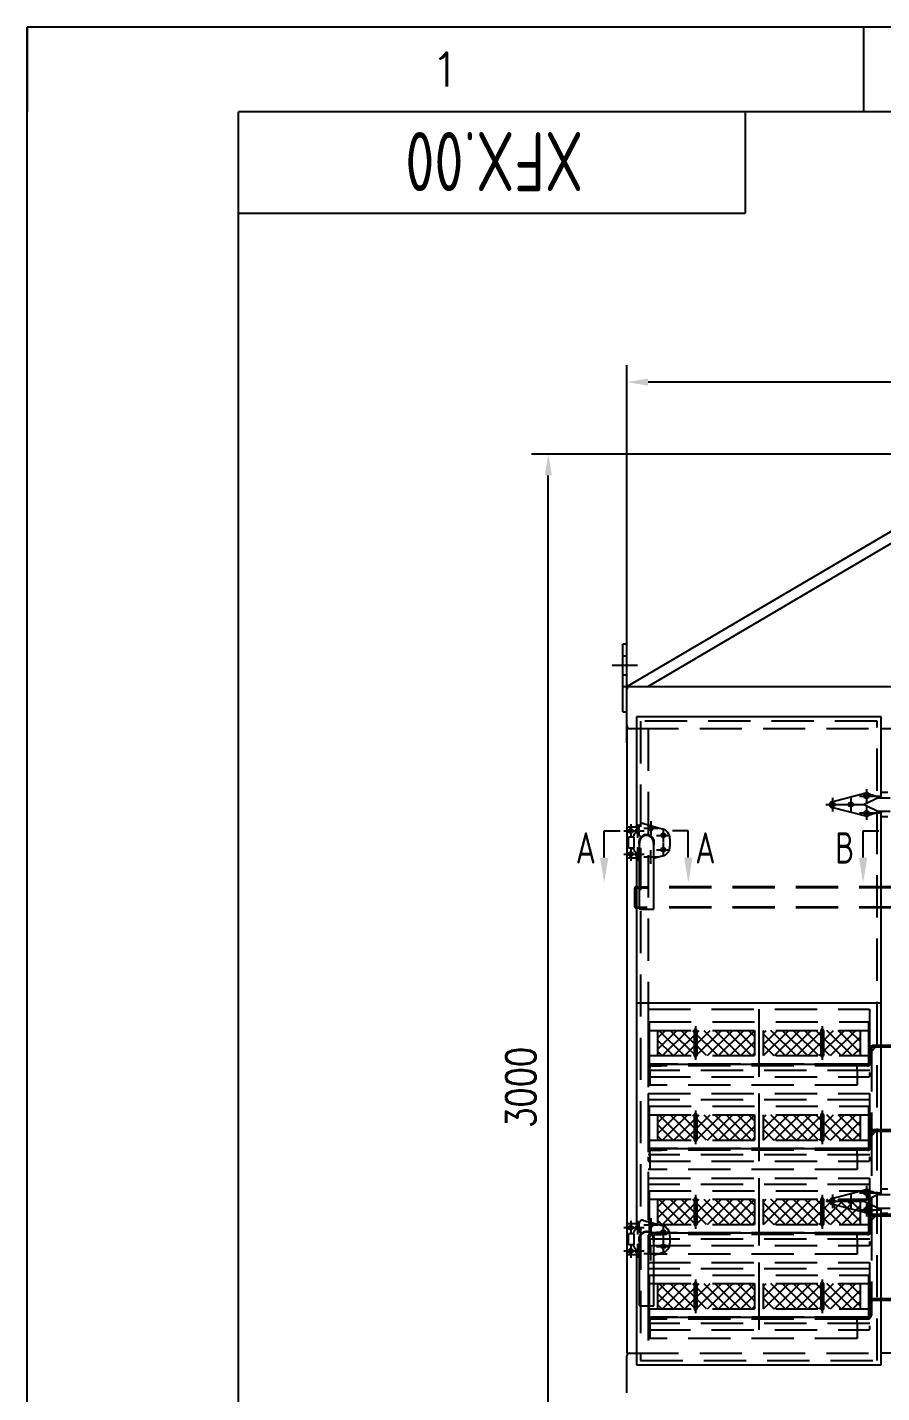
# Model space of a CAD drawing. Header units: inches. Extents: x -500 to 11380, y -200 to 8200.
# Drawn here: x -500 to 1523, y 4965 to 8200 of the extents above; entities that cross this region are included whole.
import ezdxf
from ezdxf.enums import TextEntityAlignment as Align

# ---------------------------------------------------------------- set-up
doc = ezdxf.new("R2010")
doc.units = ezdxf.units.IN
doc.header["$LTSCALE"] = 200
doc.linetypes.add('CENTER', pattern=[2, 1.25, -0.25, 0.25, -0.25])
doc.linetypes.add('DASHED', pattern=[0.75, 0.5, -0.25])
for name, color, linetype in [('1轮廓实线层', 7, 'Continuous'), ('2细线层', 4, 'Continuous'), ('3中心线层', 1, 'CENTER'), ('4虚线层', 6, 'DASHED'), ('6文字层', 3, 'Continuous'), ('7标注层', 4, 'Continuous'), ('8符号标注层', 31, 'Continuous'), ('图框层', 7, 'Continuous')]:
    doc.layers.add(name, color=color, linetype=linetype)
doc.styles.add('PC_TEXTSTYLE', font='isocp.shx', dxfattribs={"width": 0.8, "bigfont": 'hzfs.shx'})
doc.styles.add('TH_GBDIM', font='romans.shx', dxfattribs={"width": 0.8, "bigfont": 'gbcbig.shx'})
doc.dimstyles.new('TH_GBDIM', dxfattribs={"dimscale": 20, "dimtxt": 3.5, "dimasz": 2.5, "dimexe": 2, "dimexo": 0, "dimgap": 1.5, "dimtad": 1, "dimdec": 1, "dimdsep": 46, "dimtxsty": 'TH_GBDIM', "dimcen": 2.5, "dimclrd": 130, "dimclre": 130, "dimclrt": 3, "dimadec": 0, "dimazin": 2, "dimtfac": 0.714286, "dimtdec": 1, "dimtmove": 0, "dimatfit": 3, "dimfxl": 0, "dimtzin": 0, "dimlwd": -1, "dimlwe": -1, "dimarcsym": 0})

# ---------------------------------------------------------------- blocks, each defined once
blk = doc.blocks.new('*D4')
at = {"layer": '7标注层', "color": 130, "transparency": 16777216}
for p, q in [((920, 6504.3), (920, 7399.3)), ((3420, 6504.3), (3420, 7399.3)), ((3370, 7359.3), (970, 7359.3))]:
    blk.add_line(p, q, dxfattribs=at)
for points in [[(970, 7367.7), (970, 7351), (920, 7359.3)], [(3370, 7367.7), (3370, 7351), (3420, 7359.3)]]:
    blk.add_solid(points, dxfattribs=at)
at = {"layer": 'Defpoints', "color": 0, "transparency": 16777216}
for p in [(920, 7359.3), (920, 6504.3), (3420, 6504.3)]:
    blk.add_point(p, dxfattribs=at)
at = {"layer": '7标注层', "color": 3, "transparency": 16777216, "insert": (2170, 7424.3), "char_height": 70, "attachment_point": 5, "style": 'TH_GBDIM'}
blk.add_mtext('2500', dxfattribs=at)
blk = doc.blocks.new('*D43')
at = {"layer": '7标注层', "color": 130, "transparency": 16777216}
for p, q in [((1780, 7188.3), (693.8, 7188.3)), ((733.8, 4238.3), (733.8, 7138.3)), ((920, 4188.3), (693.8, 4188.3))]:
    blk.add_line(p, q, dxfattribs=at)
for points in [[(725.5, 7138.3), (742.2, 7138.3), (733.8, 7188.3)], [(725.5, 4238.3), (742.2, 4238.3), (733.8, 4188.3)]]:
    blk.add_solid(points, dxfattribs=at)
at = {"layer": 'Defpoints', "color": 0, "transparency": 16777216}
for p in [(733.8, 7188.3), (1780, 7188.3), (920, 4188.3)]:
    blk.add_point(p, dxfattribs=at)
at = {"layer": '7标注层', "color": 3, "transparency": 16777216, "insert": (668.8, 5688.3), "char_height": 70, "attachment_point": 5, "rotation": 90, "style": 'TH_GBDIM'}
blk.add_mtext('3000', dxfattribs=at)
blk = doc.blocks.new('PC_TYDH_BLOCK')
at = {"layer": '2细线层', "linetype": 'Continuous'}
for p in [(60, 0), (0, -12)]:
    blk.add_line(p, (60, -12), dxfattribs=at)
at = {"layer": '6文字层', "style": 'PC_TEXTSTYLE', "width": 1.815486}
blk.add_attdef('图样代号', text='', height=7, rotation=180, dxfattribs=at).set_placement((58.24, -2.4), (2.35, -2.4), align=Align.FIT)

msp = doc.modelspace()

# ---------------------------------------------------------------- hatches: boundary and pattern name
at = {"layer": '4虚线层'}
h = msp.add_hatch(dxfattribs=at)
h.set_pattern_fill('多孔材料', color=256, scale=15)
h.set_pattern_definition([(45, (831.204, 5351.455), (-13.25825, 13.25825), []), (135, (831.204, 5351.455), (-13.25825, -13.25825), [])])
h.paths.add_polyline_path([(992.47, 5823.32), (992.47, 5763.32), (1222.47, 5763.32), (1222.47, 5823.32)])
h.paths.add_polyline_path([(1242.47, 5823.32), (1242.47, 5763.32), (1472.47, 5763.32), (1472.47, 5823.32)])
h = msp.add_hatch(dxfattribs=at)
h.set_pattern_fill('多孔材料', color=256, scale=15)
h.set_pattern_definition([(45, (831.204, 5151.455), (-13.25825, 13.25825), []), (135, (831.204, 5151.455), (-13.25825, -13.25825), [])])
h.paths.add_polyline_path([(992.47, 5623.32), (992.47, 5563.32), (1222.47, 5563.32), (1222.47, 5623.32)])
h.paths.add_polyline_path([(1242.47, 5623.32), (1242.47, 5563.32), (1472.47, 5563.32), (1472.47, 5623.32)])
h = msp.add_hatch(dxfattribs=at)
h.set_pattern_fill('多孔材料', color=256, scale=15)
h.set_pattern_definition([(45, (831.204, 4951.455), (-13.25825, 13.25825), []), (135, (831.204, 4951.455), (-13.25825, -13.25825), [])])
h.paths.add_polyline_path([(992.47, 5423.32), (992.47, 5363.32), (1222.47, 5363.32), (1222.47, 5423.32)])
h.paths.add_polyline_path([(1242.47, 5423.32), (1242.47, 5363.32), (1472.47, 5363.32), (1472.47, 5423.32)])
h = msp.add_hatch(dxfattribs=at)
h.set_pattern_fill('多孔材料', color=256, scale=15)
h.set_pattern_definition([(45, (831.204, 4751.455), (-13.25825, 13.25825), []), (135, (831.204, 4751.455), (-13.25825, -13.25825), [])])
h.paths.add_polyline_path([(992.47, 5223.32), (992.47, 5163.32), (1222.47, 5163.32), (1222.47, 5223.32)])
h.paths.add_polyline_path([(1242.47, 5223.32), (1242.47, 5163.32), (1472.47, 5163.32), (1472.47, 5223.32)])

# ---------------------------------------------------------------- linework, layer by layer
at = {"layer": '1轮廓实线层', "color": 0}
for p, q in [((1819.97, 7167.32), (920.66, 6638.32)), ((1819.97, 7138.32), (969.97, 6638.32)), ((919.97, 6738.32), (909.97, 6738.32)), ((909.97, 6697.33), (909.97, 6738.32)), ((919.97, 6697.33), (919.97, 6738.32)), ((909.97, 6638.32), (909.97, 6697.33)), ((919.97, 6638.32), (919.97, 6697.33)), ((909.97, 6578.32), (909.97, 6638.32)), ((909.97, 6638.32), (919.97, 6638.32)), ((919.97, 6631.92), (919.97, 6638.32)), ((920.66, 6638.32), (926.37, 6638.32)), ((926.37, 6638.32), (1816.01, 6638.32)), ((919.97, 6544.72), (919.97, 6631.92)), ((909.97, 6578.32), (919.97, 6578.32)), ((919.97, 6538.32), (919.97, 6304.82)), ((919.97, 6538.32), (926.37, 6538.32)), ((926.37, 6538.32), (942.47, 6538.32)), ((942.47, 6565.82), (942.47, 6292.26)), ((1522.47, 6565.82), (942.47, 6565.82)), ((1522.47, 6377.57), (1522.47, 6565.82)), ((1522.47, 6538.32), (1567.47, 6538.32)), ((1405.14, 6365.09), (1485.39, 6386.06)), ((1480.3, 6358.32), (1519.08, 6376.99)), ((1522.47, 6387.57), (1537.75, 6387.57)), ((1485.39, 6330.58), (1405.14, 6351.54)), ((1519.08, 6339.64), (1480.3, 6358.32)), ((959.02, 6313.04), (1003.52, 6300.86)), ((1522.47, 5437.57), (1522.47, 6339.07)), ((1537.75, 6329.07), (1522.47, 6329.07)), ((919.97, 6304.82), (919.97, 6231.82)), ((942.47, 6304.82), (919.97, 6304.82)), ((936.97, 6281.32), (923.97, 6281.32)), ((923.97, 6255.32), (923.97, 6281.32)), ((936.97, 6255.32), (936.97, 6281.32)), ((942.38, 6292.35), (953.52, 6281.21)), ((948.91, 6285.82), (948.91, 6305.33)), ((1021.91, 6276.74), (1021.91, 6259.89)), ((936.97, 6255.32), (923.97, 6255.32)), ((949.91, 6251.82), (942.38, 6244.28)), ((942.47, 6244.37), (942.47, 5352.26)), ((948.91, 6231.3), (948.91, 6250.82)), ((949.91, 6110.94), (949.91, 6266.06)), ((982.92, 6266.19), (982.91, 6266.06)), ((982.91, 6266.06), (982.91, 6110.94)), ((919.97, 6231.82), (942.47, 6231.82)), ((919.97, 6231.82), (919.97, 5364.82)), ((926.37, 6241.71), (926.37, 6239.92)), ((1003.52, 6235.78), (982.91, 6230.13)), ((981.91, 6109.94), (950.91, 6109.94)), ((1405.14, 5425.09), (1485.39, 5446.06)), ((1480.3, 5418.32), (1519.08, 5436.99)), ((1522.47, 5447.57), (1537.75, 5447.57)), ((1485.39, 5390.58), (1405.14, 5411.54)), ((1519.08, 5399.64), (1480.3, 5418.32)), ((959.02, 5373.04), (1003.52, 5360.86)), ((1522.47, 5030.82), (1522.47, 5399.07)), ((1537.75, 5389.07), (1522.47, 5389.07)), ((919.97, 5364.82), (919.97, 5291.82)), ((942.47, 5364.82), (919.97, 5364.82)), ((936.97, 5341.32), (923.97, 5341.32)), ((923.97, 5315.32), (923.97, 5341.32)), ((936.97, 5315.32), (936.97, 5341.32)), ((942.38, 5352.35), (953.52, 5341.21)), ((948.91, 5345.82), (948.91, 5365.33)), ((936.97, 5315.32), (923.97, 5315.32)), ((949.91, 5311.82), (942.38, 5304.28)), ((948.91, 5291.3), (948.91, 5310.82)), ((949.91, 5170.94), (949.91, 5326.06)), ((982.92, 5326.19), (982.91, 5326.06)), ((982.91, 5326.06), (982.91, 5170.94)), ((1021.91, 5336.74), (1021.91, 5319.89)), ((919.97, 5291.82), (919.97, 5058.32)), ((919.97, 5291.82), (942.47, 5291.82)), ((926.37, 5301.71), (926.37, 5299.92)), ((942.47, 5304.37), (942.47, 5030.82)), ((1003.52, 5295.78), (982.91, 5290.13)), ((981.91, 5169.94), (950.91, 5169.94)), ((919.97, 5058.32), (926.37, 5058.32)), ((919.97, 4964.72), (919.97, 5051.92)), ((926.37, 5058.32), (942.47, 5058.32)), ((1567.47, 5058.32), (1522.47, 5058.32)), ((942.47, 5030.82), (1522.47, 5030.82))]:
    msp.add_line(p, q, dxfattribs=at)
at = {"layer": '1轮廓实线层'}
msp.add_line((942.47, 5888.18), (1522.47, 5888.18), dxfattribs=at)
at = {"layer": '1轮廓实线层', "color": 0}
for centre, radius in [((1487.41, 6378.32), 5.3), ((1487.41, 6378.32), 2.75), ((1406.91, 6358.32), 5.3), ((1406.91, 6358.32), 2.75), ((1450.41, 6358.32), 5.3), ((1450.41, 6358.32), 2.75), ((1487.41, 6338.32), 5.3), ((1487.41, 6338.32), 2.75), ((928.97, 6295.82), 5), ((928.97, 6295.82), 2.75), ((976.66, 6302.32), 2.75), ((1006.1, 6285.32), 5), ((1006.1, 6285.32), 2.75), ((928.97, 6240.82), 5), ((1006.1, 6251.32), 5), ((1006.1, 6251.32), 2.75), ((928.97, 6240.82), 2.75), ((1487.41, 5438.32), 5.3), ((1487.41, 5438.32), 2.75), ((1406.91, 5418.32), 5.3), ((1406.91, 5418.32), 2.75), ((1450.41, 5418.32), 5.3), ((1450.41, 5418.32), 2.75), ((1487.41, 5398.32), 5.3), ((1487.41, 5398.32), 2.75), ((928.97, 5355.82), 5), ((928.97, 5355.82), 2.75), ((976.66, 5362.32), 2.75), ((1006.1, 5345.32), 5), ((1006.1, 5345.32), 2.75), ((1006.1, 5311.32), 5), ((1006.1, 5311.32), 2.75), ((928.97, 5300.82), 5), ((928.97, 5300.82), 2.75)]:
    msp.add_circle(centre, radius, dxfattribs=at)
for centre, radius, start, end in [((926.37, 6631.92), 6.4, 90, 180), ((926.37, 6544.72), 6.4, 180, 270), ((1487.41, 6378.32), 8, 62.60064, 104.64324), ((1523.31, 6447.57), 70, 242.60064, 266.57177), ((1522.06, 6376.88), 0.7, 88.99402, 115.71535), ((1523.31, 6447.57), 70, 268.99402, 270), ((1406.91, 6358.32), 7, 104.64324, 255.35676), ((956.91, 6305.33), 8, 74.67849, 180), ((1487.41, 6338.32), 8, 255.35676, 297.39936), ((1523.31, 6269.07), 70, 93.42823, 117.39936), ((1522.06, 6339.75), 0.7, 244.28465, 271.00598), ((1523.31, 6269.07), 70, 90, 91.00598), ((966.41, 6268.32), 35, 136.68541, 158.19625), ((944.97, 6295.82), 5, 120, 221.18454), ((941.67, 6291.64), 1, 45, 136.68541), ((944.97, 6295.82), 2.75, 155.38002, 204.61998), ((966.41, 6268.32), 18.22, 138.14609, 205.10187), ((966.41, 6268.32), 16.64, 352.66867, 187.33133), ((966.41, 6268.32), 18.48, 333.21793, 135), ((976.66, 6302.32), 5, 95.02455, 54.33243), ((996.91, 6276.74), 25, 0, 74.67849), ((966.41, 6268.32), 35, 201.80375, 223.31459), ((944.97, 6240.82), 5, 138.81524, 240), ((941.67, 6244.99), 1, 223.31459, 315), ((996.91, 6259.89), 25, 285.32151, 0), ((944.97, 6240.82), 2.75, 155.38002, 204.61998), ((956.91, 6231.3), 8, 180, 208.95502), ((950.91, 6110.94), 1, 180, 270), ((981.91, 6110.94), 1, 270, 0), ((1487.41, 5438.32), 8, 62.60064, 104.64324), ((1523.31, 5507.57), 70, 242.60064, 266.57177), ((1522.06, 5436.88), 0.7, 88.99402, 115.71535), ((1523.31, 5507.57), 70, 268.99402, 270), ((1406.91, 5418.32), 7, 104.64324, 255.35676), ((956.91, 5365.33), 8, 74.67849, 180), ((1487.41, 5398.32), 8, 255.35676, 297.39936), ((1523.31, 5329.07), 70, 93.42823, 117.39936), ((1522.06, 5399.75), 0.7, 244.28465, 271.00598), ((1523.31, 5329.07), 70, 90, 91.00598), ((966.41, 5328.32), 35, 136.68541, 158.19625), ((944.97, 5355.82), 5, 120, 221.18454), ((941.67, 5351.64), 1, 45, 136.68541), ((944.97, 5355.82), 2.75, 155.38002, 204.61998), ((966.41, 5328.32), 18.22, 138.14609, 205.10187), ((966.41, 5328.32), 16.64, 352.66867, 187.33133), ((966.41, 5328.32), 18.48, 333.21793, 135), ((976.66, 5362.32), 5, 95.02455, 54.33243), ((996.91, 5336.74), 25, 0, 74.67849), ((966.41, 5328.32), 35, 201.80375, 223.31459), ((996.91, 5319.89), 25, 285.32151, 0), ((944.97, 5300.82), 5, 138.81524, 240), ((941.67, 5304.99), 1, 223.31459, 315), ((944.97, 5300.82), 2.75, 155.38002, 204.61998), ((956.91, 5291.3), 8, 180, 208.95502), ((950.91, 5170.94), 1, 180, 270), ((981.91, 5170.94), 1, 270, 0), ((926.37, 5051.92), 6.4, 90, 180)]:
    msp.add_arc(centre, radius, start, end, dxfattribs=at)
for points, knots in [([(1521.76, 6377.51), (1521.76, 6377.51), (1521.76, 6377.51), (1521.74, 6377.5), (1521.69, 6377.49), (1521.59, 6377.47), (1521.29, 6377.41), (1520.44, 6377.24), (1519.64, 6377.09), (1519.08, 6376.99)], [0, 0, 0, 0, 0.0107134, 0.0329815, 0.0590328, 0.094282, 0.1663052, 0.4171056, 1, 1, 1, 1]), ([(1519.12, 6377.69), (1519.21, 6377.69), (1519.83, 6377.65), (1520.75, 6377.61), (1521.59, 6377.59), (1521.93, 6377.58), (1522.06, 6377.58), (1522.07, 6377.58), (1522.08, 6377.58)], [0, 0, 0, 0, 0.0752982, 0.5341456, 0.7820274, 0.8639562, 0.9467728, 1, 1, 1, 1]), ([(1521.76, 6339.12), (1521.76, 6339.12), (1521.75, 6339.13), (1521.7, 6339.14), (1521.55, 6339.17), (1521.16, 6339.25), (1520.47, 6339.38), (1519.73, 6339.52), (1519.24, 6339.61), (1519.08, 6339.64)], [0, 0, 0, 0, 0.0242627, 0.0411337, 0.1028002, 0.222934, 0.4887932, 0.8339287, 1, 1, 1, 1]), ([(1522.08, 6339.05), (1522.07, 6339.05), (1522.05, 6339.05), (1521.87, 6339.05), (1521.45, 6339.04), (1520.52, 6339.01), (1519.67, 6338.97), (1519.12, 6338.94)], [0, 0, 0, 0, 0.06543, 0.1466599, 0.2774104, 0.5335208, 1, 1, 1, 1]), ([(953.52, 6281.21), (953.52, 6281.2), (953.5, 6281.18), (953.38, 6281.06), (953.2, 6280.88), (953, 6280.67), (952.89, 6280.53), (952.84, 6280.47)], [0, 0, 0, 0, 0.2143496, 0.4287079, 0.6432114, 0.8577279, 1, 1, 1, 1]), ([(979.57, 6306.38), (979.54, 6306.4), (979.11, 6306.7), (978.09, 6307.12), (976.95, 6307.34), (976.31, 6307.3), (976.22, 6307.3)], [0, 0, 0, 0, 0.0358734, 0.4496697, 0.9270616, 1, 1, 1, 1]), ([(949.91, 6266.06), (949.91, 6266.08), (949.91, 6266.12), (949.91, 6266.16), (949.9, 6266.19)], [0, 0, 0, 0, 0.3541795, 1, 1, 1, 1]), ([(1521.76, 5437.51), (1521.76, 5437.51), (1521.76, 5437.51), (1521.74, 5437.5), (1521.69, 5437.49), (1521.59, 5437.47), (1521.29, 5437.41), (1520.44, 5437.24), (1519.64, 5437.09), (1519.08, 5436.99)], [0, 0, 0, 0, 0.0107134, 0.0329815, 0.0590328, 0.094282, 0.1663052, 0.4171056, 1, 1, 1, 1]), ([(1519.12, 5437.69), (1519.21, 5437.69), (1519.83, 5437.65), (1520.75, 5437.61), (1521.59, 5437.59), (1521.93, 5437.58), (1522.06, 5437.58), (1522.07, 5437.58), (1522.08, 5437.58)], [0, 0, 0, 0, 0.0752982, 0.5341456, 0.7820274, 0.8639562, 0.9467728, 1, 1, 1, 1]), ([(1521.76, 5399.12), (1521.76, 5399.12), (1521.75, 5399.13), (1521.7, 5399.14), (1521.55, 5399.17), (1521.16, 5399.25), (1520.47, 5399.38), (1519.73, 5399.52), (1519.24, 5399.61), (1519.08, 5399.64)], [0, 0, 0, 0, 0.0242627, 0.0411337, 0.1028002, 0.222934, 0.4887932, 0.8339287, 1, 1, 1, 1]), ([(1522.08, 5399.05), (1522.07, 5399.05), (1522.05, 5399.05), (1521.87, 5399.05), (1521.45, 5399.04), (1520.52, 5399.01), (1519.67, 5398.97), (1519.12, 5398.94)], [0, 0, 0, 0, 0.06543, 0.1466599, 0.2774104, 0.5335208, 1, 1, 1, 1]), ([(953.52, 5341.21), (953.52, 5341.2), (953.5, 5341.18), (953.38, 5341.06), (953.2, 5340.88), (953, 5340.67), (952.89, 5340.53), (952.84, 5340.47)], [0, 0, 0, 0, 0.2143496, 0.4287079, 0.6432114, 0.8577279, 1, 1, 1, 1]), ([(979.57, 5366.38), (979.54, 5366.4), (979.11, 5366.7), (978.09, 5367.12), (976.95, 5367.34), (976.31, 5367.3), (976.22, 5367.3)], [0, 0, 0, 0, 0.0358734, 0.4496697, 0.9270616, 1, 1, 1, 1]), ([(949.91, 5326.06), (949.91, 5326.08), (949.91, 5326.12), (949.91, 5326.16), (949.9, 5326.19)], [0, 0, 0, 0, 0.3541795, 1, 1, 1, 1])]:
    msp.add_open_spline(points, degree=3, knots=knots, dxfattribs=at)
at = {"layer": '2细线层'}
for p, q in [((-500, -200), (-500, 8200)), ((11380, 8200), (-500, 8200)), ((-500, 8200), (-500, 8000)), ((1480, 8200), (1480, 8000))]:
    msp.add_line(p, q, dxfattribs=at)
at = {"layer": '3中心线层'}
for p, q in [((884.97, 6688.32), (944.97, 6688.32)), ((1406.91, 6374.57), (1406.91, 6342.07)), ((1406.91, 6374.57), (1406.91, 6342.07)), ((1450.41, 6374.57), (1450.41, 6342.07)), ((1450.41, 6374.57), (1450.41, 6342.07)), ((1471.16, 6378.32), (1503.66, 6378.32)), ((1471.16, 6378.32), (1503.66, 6378.32)), ((1487.16, 6378.32), (1519.66, 6378.32)), ((1487.41, 6394.57), (1487.41, 6362.07)), ((1487.41, 6394.57), (1487.41, 6362.07)), ((1511.22, 6374.32), (1543.72, 6374.32)), ((1390.66, 6358.32), (1423.16, 6358.32)), ((1406.66, 6358.32), (1439.16, 6358.32)), ((1406.66, 6358.32), (1439.16, 6358.32)), ((1434.16, 6358.32), (1466.66, 6358.32)), ((1434.16, 6358.32), (1466.66, 6358.32)), ((1450.16, 6358.32), (1482.66, 6358.32)), ((1487.41, 6354.57), (1487.41, 6322.07)), ((1487.41, 6354.57), (1487.41, 6322.07)), ((1511.22, 6342.32), (1543.72, 6342.32)), ((928.97, 6312.07), (928.97, 6279.57)), ((944.97, 6312.07), (944.97, 6279.57)), ((976.66, 6318.57), (976.66, 6286.07)), ((1471.16, 6338.32), (1503.66, 6338.32)), ((1471.16, 6338.32), (1503.66, 6338.32)), ((1487.16, 6338.32), (1519.66, 6338.32)), ((912.72, 6295.82), (945.22, 6295.82)), ((928.72, 6295.82), (961.22, 6295.82)), ((960.41, 6302.32), (992.91, 6302.32)), ((989.85, 6285.32), (1022.35, 6285.32)), ((1006.1, 6301.57), (1006.1, 6269.07)), ((928.97, 6257.07), (928.97, 6224.57)), ((944.97, 6257.07), (944.97, 6224.57)), ((976.66, 6218.07), (976.66, 6250.57)), ((989.85, 6251.32), (1022.35, 6251.32)), ((1006.1, 6267.57), (1006.1, 6235.07)), ((912.72, 6240.82), (945.22, 6240.82)), ((928.72, 6240.82), (961.22, 6240.82)), ((960.41, 6234.32), (992.91, 6234.32)), ((1232.47, 5873.32), (1232.47, 5713.32)), ((1082.47, 5833.32), (1082.47, 5753.32)), ((1382.47, 5833.32), (1382.47, 5753.32)), ((1232.47, 5673.32), (1232.47, 5513.32)), ((1082.47, 5633.32), (1082.47, 5553.32)), ((1382.47, 5633.32), (1382.47, 5553.32)), ((1232.47, 5473.32), (1232.47, 5313.32)), ((1471.16, 5438.32), (1503.66, 5438.32)), ((1487.16, 5438.32), (1519.66, 5438.32)), ((1487.41, 5454.57), (1487.41, 5422.07)), ((1082.47, 5433.32), (1082.47, 5353.32)), ((1382.47, 5433.32), (1382.47, 5353.32)), ((1390.66, 5418.32), (1423.16, 5418.32)), ((1406.66, 5418.32), (1439.16, 5418.32)), ((1406.91, 5434.57), (1406.91, 5402.07)), ((1434.16, 5418.32), (1466.66, 5418.32)), ((1450.16, 5418.32), (1482.66, 5418.32)), ((1450.41, 5434.57), (1450.41, 5402.07)), ((1487.41, 5414.57), (1487.41, 5382.07)), ((1511.22, 5434.32), (1543.72, 5434.32)), ((928.97, 5372.07), (928.97, 5339.57)), ((944.97, 5372.07), (944.97, 5339.57)), ((976.66, 5378.57), (976.66, 5346.07)), ((1471.16, 5398.32), (1503.66, 5398.32)), ((1487.16, 5398.32), (1519.66, 5398.32)), ((1511.22, 5402.32), (1543.72, 5402.32)), ((912.72, 5355.82), (945.22, 5355.82)), ((928.72, 5355.82), (961.22, 5355.82)), ((960.41, 5362.32), (992.91, 5362.32)), ((989.85, 5345.32), (1022.35, 5345.32)), ((1006.1, 5361.57), (1006.1, 5329.07)), ((928.97, 5317.07), (928.97, 5284.57)), ((944.97, 5317.07), (944.97, 5284.57)), ((976.66, 5278.07), (976.66, 5310.57)), ((989.85, 5311.32), (1022.35, 5311.32)), ((1006.1, 5327.57), (1006.1, 5295.07)), ((912.72, 5300.82), (945.22, 5300.82)), ((928.72, 5300.82), (961.22, 5300.82)), ((960.41, 5294.32), (992.91, 5294.32)), ((1232.47, 5273.32), (1232.47, 5113.32)), ((1082.47, 5233.32), (1082.47, 5153.32)), ((1382.47, 5233.32), (1382.47, 5153.32))]:
    msp.add_line(p, q, dxfattribs=at)
at = {"layer": '4虚线层'}
for p, q in [((909.97, 6710.82), (919.97, 6710.82)), ((909.97, 6665.82), (919.97, 6665.82)), ((942.47, 6538.32), (1522.47, 6538.32)), ((1512.47, 6555.82), (952.47, 6555.82)), ((952.47, 6555.82), (952.47, 5040.82)), ((1512.47, 5040.82), (1512.47, 6555.82)), ((937.97, 6159.32), (937.97, 6117.32)), ((939.97, 6159.32), (939.97, 6117.32)), ((941.97, 6163.32), (967.97, 6163.32)), ((941.97, 6161.32), (967.97, 6161.32)), ((941.97, 6115.32), (967.97, 6115.32)), ((941.97, 6113.32), (967.97, 6113.32)), ((970.47, 5873.32), (970.47, 5713.32)), ((970.47, 5873.32), (1494.47, 5873.32)), ((1494.47, 5873.32), (1494.47, 5713.32)), ((972.47, 5843.32), (972.47, 5743.32)), ((972.47, 5843.32), (1492.47, 5843.32)), ((1492.47, 5843.32), (1492.47, 5743.32)), ((972.47, 5823.32), (1492.47, 5823.32)), ((992.47, 5823.32), (992.47, 5763.32)), ((1079.47, 5823.32), (1079.47, 5763.32)), ((1085.47, 5823.32), (1085.47, 5763.32)), ((1222.47, 5823.32), (1222.47, 5763.32)), ((1242.47, 5823.32), (1242.47, 5763.32)), ((1379.47, 5823.32), (1379.47, 5763.32)), ((1385.47, 5823.32), (1385.47, 5763.32)), ((1472.47, 5823.32), (1472.47, 5763.32)), ((972.47, 5763.32), (1492.47, 5763.32)), ((972.47, 5743.32), (1492.47, 5743.32)), ((970.47, 5713.32), (1494.47, 5713.32)), ((970.47, 5673.32), (970.47, 5513.32)), ((970.47, 5673.32), (1494.47, 5673.32)), ((1494.47, 5673.32), (1494.47, 5513.32)), ((972.47, 5643.32), (972.47, 5543.32)), ((972.47, 5643.32), (1492.47, 5643.32)), ((1492.47, 5643.32), (1492.47, 5543.32)), ((972.47, 5623.32), (1492.47, 5623.32)), ((992.47, 5623.32), (992.47, 5563.32)), ((1079.47, 5623.32), (1079.47, 5563.32)), ((1085.47, 5623.32), (1085.47, 5563.32)), ((1222.47, 5623.32), (1222.47, 5563.32)), ((1242.47, 5623.32), (1242.47, 5563.32)), ((1379.47, 5623.32), (1379.47, 5563.32)), ((1385.47, 5623.32), (1385.47, 5563.32)), ((1472.47, 5623.32), (1472.47, 5563.32)), ((972.47, 5563.32), (1492.47, 5563.32)), ((972.47, 5543.32), (1492.47, 5543.32)), ((970.47, 5513.32), (1494.47, 5513.32)), ((970.47, 5473.32), (970.47, 5313.32)), ((970.47, 5473.32), (1494.47, 5473.32)), ((1494.47, 5473.32), (1494.47, 5313.32)), ((972.47, 5443.32), (972.47, 5343.32)), ((972.47, 5443.32), (1492.47, 5443.32)), ((1492.47, 5443.32), (1492.47, 5343.32)), ((972.47, 5423.32), (1492.47, 5423.32)), ((992.47, 5423.32), (992.47, 5363.32)), ((1079.47, 5423.32), (1079.47, 5363.32)), ((1085.47, 5423.32), (1085.47, 5363.32)), ((1222.47, 5423.32), (1222.47, 5363.32)), ((1242.47, 5423.32), (1242.47, 5363.32)), ((1379.47, 5423.32), (1379.47, 5363.32)), ((1385.47, 5423.32), (1385.47, 5363.32)), ((1472.47, 5423.32), (1472.47, 5363.32)), ((972.47, 5363.32), (1492.47, 5363.32)), ((972.47, 5343.32), (1492.47, 5343.32)), ((970.47, 5313.32), (1494.47, 5313.32)), ((970.47, 5273.32), (970.47, 5113.32)), ((970.47, 5273.32), (1494.47, 5273.32)), ((972.47, 5243.32), (972.47, 5143.32)), ((972.47, 5243.32), (1492.47, 5243.32)), ((1492.47, 5243.32), (1492.47, 5143.32)), ((1494.47, 5273.32), (1494.47, 5113.32)), ((972.47, 5223.32), (1492.47, 5223.32)), ((992.47, 5223.32), (992.47, 5163.32)), ((1079.47, 5223.32), (1079.47, 5163.32)), ((1085.47, 5223.32), (1085.47, 5163.32)), ((1222.47, 5223.32), (1222.47, 5163.32)), ((1242.47, 5223.32), (1242.47, 5163.32)), ((1379.47, 5223.32), (1379.47, 5163.32)), ((1385.47, 5223.32), (1385.47, 5163.32)), ((1472.47, 5223.32), (1472.47, 5163.32)), ((972.47, 5163.32), (1492.47, 5163.32)), ((970.47, 5113.32), (1494.47, 5113.32)), ((972.47, 5143.32), (1492.47, 5143.32)), ((952.47, 5040.82), (1512.47, 5040.82))]:
    msp.add_line(p, q, dxfattribs=at)
at = {"layer": '4虚线层', "color": 6}
for p, q in [((969.97, 6538.32), (969.97, 5058.32)), ((937.97, 6159.32), (937.97, 6117.32)), ((939.97, 6159.32), (939.97, 6117.32)), ((941.97, 6163.32), (967.97, 6163.32)), ((941.97, 6161.32), (967.97, 6161.32)), ((2169.97, 6163.32), (969.97, 6163.32)), ((2169.97, 6161.32), (969.97, 6161.32)), ((941.97, 6115.32), (967.97, 6115.32)), ((2169.97, 6115.32), (969.97, 6115.32)), ((941.97, 6113.32), (967.97, 6113.32)), ((2169.97, 6113.32), (969.97, 6113.32)), ((1494.97, 5778.32), (1494.97, 5748.32)), ((1508.97, 5783.32), (1498.97, 5773.32)), ((1498.97, 5778.32), (1498.97, 5587.32)), ((1585.97, 5787.32), (1503.97, 5787.32)), ((1585.97, 5783.32), (1503.97, 5783.32)), ((1494.97, 5728.32), (969.97, 5728.32)), ((973.97, 5728.32), (973.97, 5734.32)), ((973.97, 5728.32), (973.97, 5693.32)), ((1489.97, 5743.32), (978.97, 5743.32)), ((978.97, 5739.32), (1000.63, 5739.32)), ((1464.97, 5739.32), (1000.63, 5739.32)), ((1001.97, 5740.65), (1001.97, 5743.32)), ((1464.97, 5743.32), (1001.97, 5743.32)), ((1489.97, 5743.32), (1464.97, 5743.32)), ((1464.97, 5728.32), (1464.97, 5743.32)), ((1489.97, 5739.32), (1464.97, 5739.32)), ((1464.97, 5728.32), (1464.97, 5693.32)), ((1464.97, 5693.32), (969.97, 5693.32)), ((1494.97, 5658.32), (969.97, 5658.32)), ((1494.97, 5578.32), (1494.97, 5548.32)), ((1590.97, 5587.32), (1498.97, 5587.32)), ((1508.97, 5583.32), (1498.97, 5573.32)), ((1498.97, 5578.32), (1498.97, 5387.32)), ((1585.97, 5583.32), (1503.97, 5583.32)), ((973.97, 5528.32), (973.97, 5534.32)), ((1489.97, 5543.32), (978.97, 5543.32)), ((978.97, 5539.32), (1000.63, 5539.32)), ((1464.97, 5539.32), (1000.63, 5539.32)), ((1001.97, 5540.65), (1001.97, 5543.32)), ((1464.97, 5543.32), (1001.97, 5543.32)), ((1489.97, 5543.32), (1464.97, 5543.32)), ((1464.97, 5528.32), (1464.97, 5543.32)), ((1489.97, 5539.32), (1464.97, 5539.32)), ((1494.97, 5528.32), (969.97, 5528.32)), ((973.97, 5528.32), (973.97, 5493.32)), ((1464.97, 5528.32), (1464.97, 5493.32)), ((1464.97, 5493.32), (969.97, 5493.32)), ((1494.97, 5458.32), (969.97, 5458.32)), ((1494.97, 5378.32), (1494.97, 5348.32)), ((1590.97, 5387.32), (1498.97, 5387.32)), ((1508.97, 5383.32), (1498.97, 5373.32)), ((1498.97, 5378.32), (1498.97, 5187.32)), ((1585.97, 5383.32), (1503.97, 5383.32)), ((1489.97, 5343.32), (978.97, 5343.32)), ((978.97, 5339.32), (1000.63, 5339.32)), ((1464.97, 5339.32), (1000.63, 5339.32)), ((1001.97, 5340.65), (1001.97, 5343.32)), ((1464.97, 5343.32), (1001.97, 5343.32)), ((1489.97, 5343.32), (1464.97, 5343.32)), ((1464.97, 5328.32), (1464.97, 5343.32)), ((1489.97, 5339.32), (1464.97, 5339.32)), ((1494.97, 5328.32), (969.97, 5328.32)), ((973.97, 5328.32), (973.97, 5334.32)), ((973.97, 5328.32), (973.97, 5293.32)), ((1464.97, 5328.32), (1464.97, 5293.32)), ((1464.97, 5293.32), (969.97, 5293.32)), ((1494.97, 5258.32), (969.97, 5258.32)), ((1494.97, 5178.32), (1494.97, 5148.32)), ((1590.97, 5187.32), (1498.97, 5187.32)), ((1498.97, 5178.32), (1498.97, 5148.32)), ((1585.97, 5183.32), (1503.97, 5183.32)), ((1494.97, 5128.32), (969.97, 5128.32)), ((973.97, 5128.32), (973.97, 5134.32)), ((973.97, 5128.32), (973.97, 5093.32)), ((1489.97, 5143.32), (978.97, 5143.32)), ((1464.97, 5139.32), (978.97, 5139.32)), ((1001.97, 5139.32), (1001.97, 5143.32)), ((1464.97, 5143.32), (1001.97, 5143.32)), ((1489.97, 5143.32), (1464.97, 5143.32)), ((1464.97, 5128.32), (1464.97, 5143.32)), ((1489.97, 5139.32), (1464.97, 5139.32)), ((1464.97, 5128.32), (1464.97, 5093.32)), ((1464.97, 5093.32), (969.97, 5093.32)), ((942.47, 5058.32), (1522.47, 5058.32))]:
    msp.add_line(p, q, dxfattribs=at)
at = {"layer": '4虚线层'}
for centre, radius, start, end in [((941.97, 6159.32), 4, 90, 180), ((941.97, 6159.32), 2, 90, 180), ((941.97, 6117.32), 4, 180, 270), ((941.97, 6117.32), 2, 180, 270), ((1082.47, 5823.32), 3, 0, 180), ((1382.47, 5823.32), 3, 0, 180), ((1082.47, 5823.32), 3, 180, 0), ((1382.47, 5823.32), 3, 180, 0), ((1082.47, 5763.32), 3, 0, 180), ((1082.47, 5763.32), 3, 180, 0), ((1382.47, 5763.32), 3, 0, 180), ((1382.47, 5763.32), 3, 180, 0), ((1082.47, 5623.32), 3, 0, 180), ((1082.47, 5623.32), 3, 180, 0), ((1382.47, 5623.32), 3, 0, 180), ((1382.47, 5623.32), 3, 180, 0), ((1082.47, 5563.32), 3, 0, 180), ((1382.47, 5563.32), 3, 0, 180), ((1082.47, 5563.32), 3, 180, 0), ((1382.47, 5563.32), 3, 180, 0), ((1082.47, 5423.32), 3, 0, 180), ((1082.47, 5423.32), 3, 180, 0), ((1382.47, 5423.32), 3, 0, 180), ((1382.47, 5423.32), 3, 180, 0), ((1082.47, 5363.32), 3, 0, 180), ((1082.47, 5363.32), 3, 180, 0), ((1382.47, 5363.32), 3, 0, 180), ((1382.47, 5363.32), 3, 180, 0), ((1082.47, 5223.32), 3, 0, 180), ((1082.47, 5223.32), 3, 180, 0), ((1382.47, 5223.32), 3, 0, 180), ((1382.47, 5223.32), 3, 180, 0), ((1082.47, 5163.32), 3, 0, 180), ((1082.47, 5163.32), 3, 180, 0), ((1382.47, 5163.32), 3, 0, 180), ((1382.47, 5163.32), 3, 180, 0)]:
    msp.add_arc(centre, radius, start, end, dxfattribs=at)
at = {"layer": '4虚线层', "color": 6}
for centre, radius, start, end in [((941.97, 6159.32), 4, 90, 180), ((941.97, 6159.32), 2, 90, 180), ((941.97, 6117.32), 4, 180, 270), ((941.97, 6117.32), 2, 180, 270), ((1503.97, 5778.32), 9, 90, 180), ((1503.97, 5778.32), 5, 90, 180), ((978.97, 5734.32), 9, 90, 180), ((978.97, 5734.32), 5, 90, 180), ((1000.63, 5740.65), 1.33, 270, 0), ((1489.97, 5748.32), 9, 270, 0), ((1489.97, 5748.32), 5, 270, 0), ((1503.97, 5578.32), 9, 90, 180), ((1503.97, 5578.32), 5, 90, 180), ((978.97, 5534.32), 9, 90, 180), ((978.97, 5534.32), 5, 90, 180), ((1000.63, 5540.65), 1.33, 270, 0), ((1489.97, 5548.32), 9, 270, 0), ((1489.97, 5548.32), 5, 270, 0), ((1503.97, 5378.32), 9, 90, 180), ((1503.97, 5378.32), 5, 90, 180), ((978.97, 5334.32), 9, 90, 180), ((978.97, 5334.32), 5, 90, 180), ((1000.63, 5340.65), 1.33, 270, 0), ((1489.97, 5348.32), 9, 270, 0), ((1489.97, 5348.32), 5, 270, 0), ((1503.97, 5178.32), 9, 90, 180), ((1503.97, 5178.32), 5, 90, 180), ((1489.97, 5148.32), 9, 270, 0), ((1489.97, 5148.32), 5, 270, 0), ((978.97, 5134.32), 9, 90, 180), ((978.97, 5134.32), 5, 90, 180)]:
    msp.add_arc(centre, radius, start, end, dxfattribs=at)
at = {"layer": '7标注层', "color": 130}
for p, q in [((866.11, 6232.56), (866.11, 6295.82)), ((1065.37, 6232.56), (1065.37, 6295.82)), ((1479.32, 6232.56), (1479.32, 6295.82))]:
    msp.add_line(p, q, dxfattribs=at)
for points in [[(856.11, 6232.56), (876.11, 6232.56), (866.11, 6172.56)], [(1075.37, 6232.56), (1055.37, 6232.56), (1065.37, 6172.56)], [(1469.32, 6232.56), (1489.32, 6232.56), (1479.32, 6172.56)]]:
    msp.add_solid(points, dxfattribs=at)
at = {"layer": '8符号标注层', "color": 7}
for p, q in [((866.11, 6295.82), (903.61, 6295.82)), ((1065.37, 6295.82), (1027.87, 6295.82)), ((1479.32, 6295.82), (1516.82, 6295.82))]:
    msp.add_line(p, q, dxfattribs=at)
at = {"layer": '图框层'}
for p in [(0, 0), (11180, 8000)]:
    msp.add_line(p, (0, 8000), dxfattribs=at)

# ---------------------------------------------------------------- block references
ref = msp.add_blockref('PC_TYDH_BLOCK', (0, 8000), dxfattribs=dict(at, xscale=20, yscale=20, zscale=20))
ref.add_attrib('图样代号', 'XFX.00', dxfattribs={"layer": '6文字层', "height": 140, "rotation": 180, "style": 'PC_TEXTSTYLE', "width": 0.8}).set_placement((605.86, 7951.94), align=Align.CENTER)

# ---------------------------------------------------------------- texts
at = {"layer": '6文字层', "style": 'TH_GBDIM'}
msp.add_text('1', height=80, dxfattribs=at).set_placement((490, 8100), align=Align.MIDDLE)
at = {"layer": '6文字层', "char_height": 74.23, "attachment_point": 2, "style": 'PC_TEXTSTYLE'}
for s, insert in [('A', (822.65, 6292.79)), ('A', (1105.77, 6292.79)), ('B', (1435.86, 6292.79))]:
    msp.add_mtext(s, dxfattribs=dict(at, insert=insert))

# ---------------------------------------------------------------- dimensions: what is measured, and where the dimension line sits
at = {"layer": '7标注层'}
dim = msp.add_linear_dim(base=(919.97, 7359.33), p1=(3419.97, 6504.28), p2=(919.97, 6504.28), dimstyle='TH_GBDIM', dxfattribs=at)
dim.commit()
dim.dimension.update_dxf_attribs({"geometry": '*D4', "text_midpoint": (2169.97, 7359.33), "dimtype": 160})
dim = msp.add_linear_dim(base=(733.84, 7188.32), p1=(919.97, 4188.32), p2=(1779.97, 7188.32), angle=90, dimstyle='TH_GBDIM', dxfattribs=at)
dim.commit()
dim.dimension.update_dxf_attribs({"geometry": '*D43', "text_midpoint": (668.84, 5688.32)})

doc.saveas('drawing.dxf')
